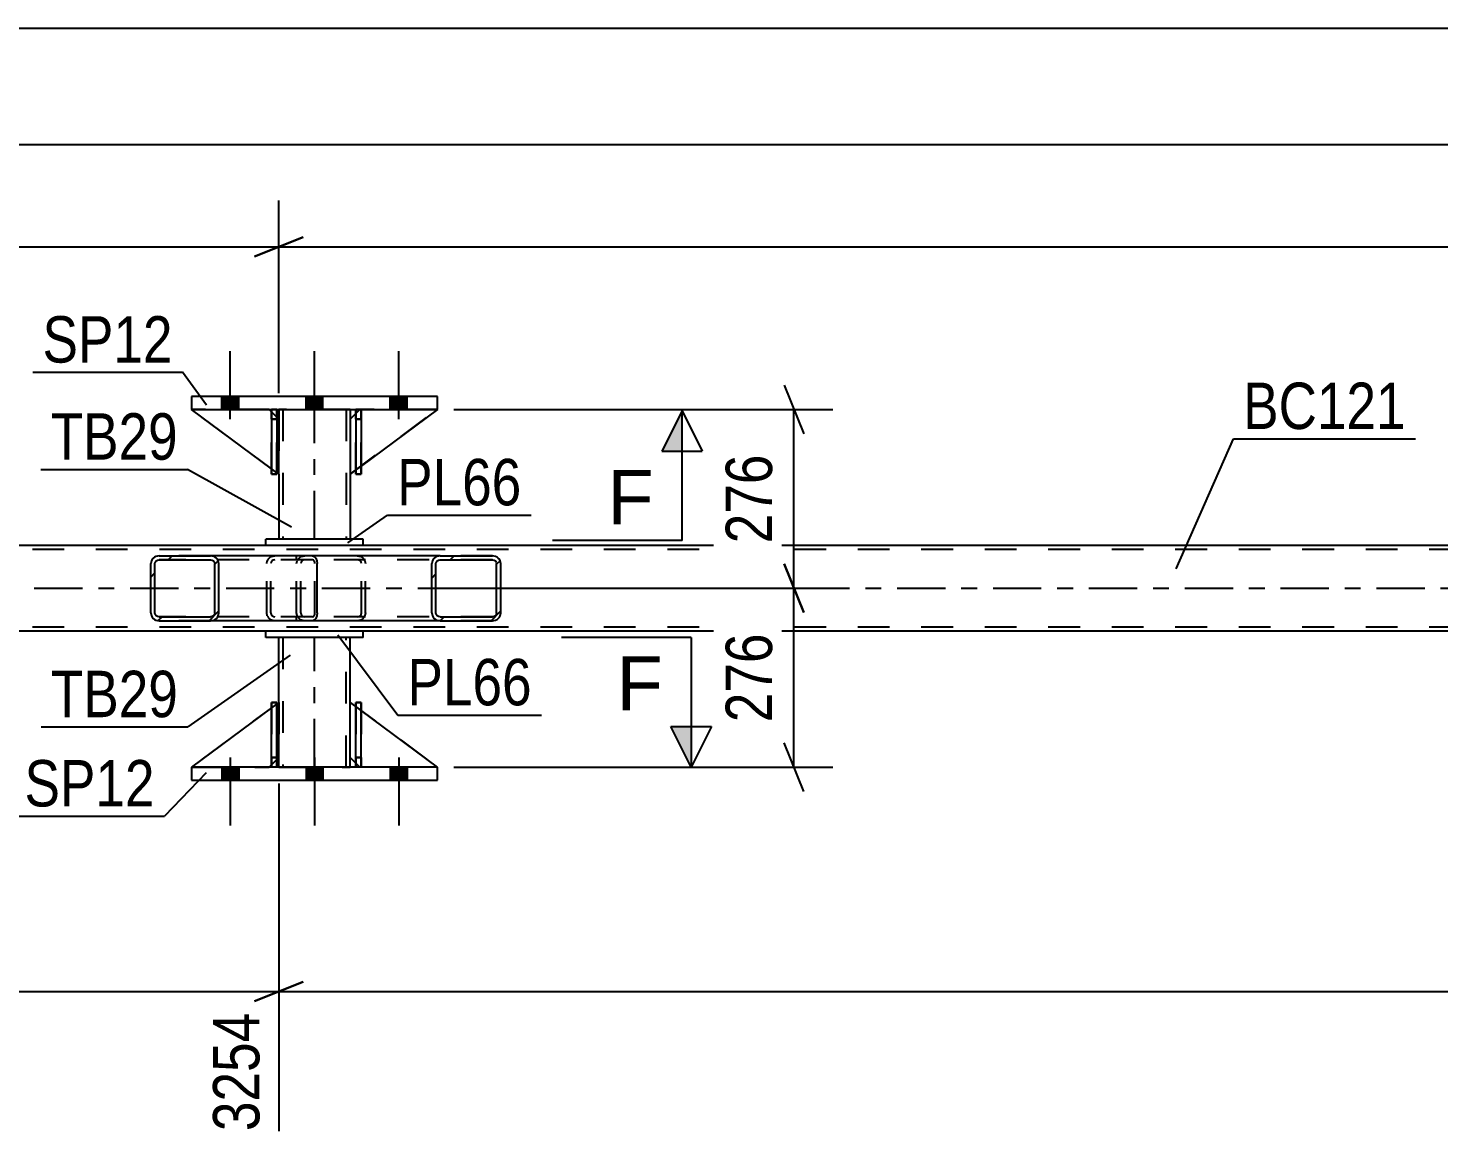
# Model space of a CAD drawing. Header units: millimetres. Extents: x 0 to 841, y 0 to 594.
# Drawn here: x 147.7 to 234.8, y 175.6 to 244.3 of the extents above; entities that cross this region are included whole.
import ezdxf

# ---------------------------------------------------------------- set-up
doc = ezdxf.new("R2010")
doc.units = ezdxf.units.MM
doc.linetypes.add('DXK_LINE_DOT2', pattern=[3.9198, 1.9599, -1.9599])
doc.linetypes.add('DXK_LINE_DOT3', pattern=[5.9187, 2.979, -0.9799, 0.9799, -0.9799])
doc.styles.add('Arial', font='arial.ttf', dxfattribs={"height": 0.2})
doc.styles.add('Arial Narrow', font='ARIALN.TTF', dxfattribs={"height": 0.2})

# ---------------------------------------------------------------- blocks, each defined once
blk = doc.blocks.new('Part-404166541-4357 - 4340')
at = {"color": 2, "linetype": 'Continuous'}
for p, q in [((168.387, 212.756), (162.387, 212.756)), ((162.387, 212.356), (162.387, 212.756)), ((168.387, 212.356), (168.387, 212.756)), ((168.387, 212.356), (162.387, 212.356))]:
    blk.add_line(p, q, dxfattribs=at)
blk = doc.blocks.new('Part-404166541-4342 - 4340')
at = {"color": 7, "linetype": 'DXK_LINE_DOT2'}
for p, q in [((162.74, 220.156), (162.74, 220.756)), ((162.74, 220.756), (162.74, 220.756)), ((162.74, 220.756), (162.74, 216.756)), ((163.06, 220.756), (162.74, 220.756)), ((163.06, 220.156), (163.06, 220.756)), ((163.06, 216.756), (163.06, 220.756)), ((162.74, 216.756), (162.74, 220.156)), ((162.74, 220.156), (163.06, 220.156)), ((163.06, 220.156), (163.06, 216.756)), ((162.74, 216.756), (163.06, 216.756))]:
    blk.add_line(p, q, dxfattribs=at)
blk = doc.blocks.new('Part-404166541-4352 - 4340')
at = {"color": 2, "linetype": 'Continuous'}
for p, q in [((168.387, 207.076), (162.387, 207.076)), ((162.387, 206.676), (162.387, 207.076)), ((168.387, 206.676), (162.387, 206.676)), ((168.387, 206.676), (168.387, 207.076))]:
    blk.add_line(p, q, dxfattribs=at)
blk = doc.blocks.new('Part-404166541-4347 - 4340')
at = {"color": 2, "linetype": 'Continuous'}
for p, q in [((163.186, 202.676), (163.186, 206.676)), ((167.586, 202.676), (167.586, 206.676)), ((163.186, 198.676), (163.186, 199.276)), ((167.586, 198.676), (167.586, 199.276))]:
    blk.add_line(p, q, dxfattribs=at)
at = {"color": 7, "linetype": 'DXK_LINE_DOT2'}
for p, q in [((167.586, 206.676), (163.186, 206.676)), ((163.426, 206.676), (163.426, 198.676)), ((167.346, 198.676), (167.346, 206.676)), ((163.186, 199.276), (163.186, 202.676)), ((167.586, 199.276), (167.586, 202.676)), ((163.186, 198.676), (167.586, 198.676))]:
    blk.add_line(p, q, dxfattribs=at)
at = {"color": 7, "linetype": 'DXK_LINE_DOT3'}
blk.add_line((165.386, 198.676), (165.386, 206.676), dxfattribs=at)
blk = doc.blocks.new('Part-404166541-4362 - 4340')
at = {"color": 2, "linetype": 'Continuous'}
for p, q in [((163.187, 220.756), (163.187, 220.156)), ((167.587, 220.756), (167.587, 220.156)), ((163.187, 216.756), (163.187, 212.756)), ((167.587, 216.756), (167.587, 212.756))]:
    blk.add_line(p, q, dxfattribs=at)
at = {"color": 7, "linetype": 'DXK_LINE_DOT2'}
for p, q in [((167.587, 220.756), (163.187, 220.756)), ((163.427, 220.756), (163.427, 212.756)), ((167.347, 220.756), (167.347, 212.756)), ((163.187, 220.156), (163.187, 216.756)), ((167.587, 220.156), (167.587, 216.756)), ((167.587, 212.756), (163.187, 212.756))]:
    blk.add_line(p, q, dxfattribs=at)
at = {"color": 7, "linetype": 'DXK_LINE_DOT3'}
blk.add_line((165.387, 212.756), (165.387, 220.756), dxfattribs=at)
blk = doc.blocks.new('Part-404166541-4435 - 4340')
at = {"linetype": 'Continuous'}
h = blk.add_hatch(dxfattribs=at)
h.set_pattern_fill('', scale=0.7, style=0, pattern_type=0)
h.set_pattern_definition([(45, (176.8485, 211.4199), (-1.57154, 1.57154), [])])
h.paths.add_polyline_path([(176.887, 211.236), (176.849, 211.42), (176.738, 211.576), (176.572, 211.68), (176.377, 211.716), (173.142, 211.716), (172.946, 211.68), (172.78, 211.576), (172.67, 211.42), (172.631, 211.236), (172.631, 208.196), (172.67, 208.012), (172.78, 207.857), (172.946, 207.753), (173.142, 207.716), (176.377, 207.716), (176.572, 207.753), (176.738, 207.857), (176.849, 208.012), (176.887, 208.196)])
h.paths.add_polyline_path([(176.613, 208.104), (176.557, 208.026), (176.474, 207.974), (176.377, 207.956), (173.142, 207.956), (173.044, 207.974), (172.961, 208.026), (172.906, 208.104), (172.886, 208.196), (172.886, 211.236), (172.906, 211.328), (172.961, 211.406), (173.044, 211.458), (173.142, 211.476), (176.377, 211.476), (176.474, 211.458), (176.557, 211.406), (176.613, 211.328), (176.632, 211.236), (176.632, 208.196)])
at = {"color": 7, "linetype": 'DXK_LINE_DOT2'}
for p, q in [((164.597, 211.68), (164.792, 211.716)), ((165.274, 211.716), (164.792, 211.716)), ((168.027, 211.716), (168.223, 211.68)), ((176.377, 211.716), (173.142, 211.716)), ((164.281, 211.236), (164.32, 211.42)), ((164.281, 208.196), (164.281, 211.236)), ((164.556, 211.328), (164.537, 211.236)), ((164.537, 208.196), (164.537, 211.236)), ((164.612, 211.406), (164.556, 211.328)), ((164.694, 211.458), (164.612, 211.406)), ((164.792, 211.476), (164.694, 211.458)), ((176.377, 211.476), (164.792, 211.476)), ((168.125, 211.458), (168.027, 211.476)), ((168.208, 211.406), (168.125, 211.458)), ((168.263, 211.328), (168.208, 211.406)), ((168.283, 211.236), (168.263, 211.328)), ((168.283, 208.196), (168.283, 211.236)), ((168.499, 211.42), (168.538, 211.236)), ((168.538, 208.196), (168.538, 211.236)), ((164.32, 208.012), (164.281, 208.196)), ((164.537, 208.196), (164.556, 208.104)), ((168.263, 208.104), (168.283, 208.196)), ((168.538, 208.196), (168.499, 208.012)), ((164.556, 208.104), (164.612, 208.026)), ((164.792, 207.716), (164.597, 207.753)), ((164.612, 208.026), (164.694, 207.974)), ((164.694, 207.974), (164.792, 207.956)), ((176.377, 207.956), (164.792, 207.956)), ((165.274, 207.716), (164.792, 207.716)), ((168.027, 207.956), (168.125, 207.974)), ((168.223, 207.753), (168.027, 207.716)), ((168.125, 207.974), (168.208, 208.026)), ((168.208, 208.026), (168.263, 208.104)), ((176.377, 207.716), (173.142, 207.716))]:
    blk.add_line(p, q, dxfattribs=at)
at = {"color": 2, "linetype": 'Continuous'}
for p, q in [((173.142, 211.716), (165.274, 211.716)), ((173.142, 211.716), (172.946, 211.68)), ((173.142, 211.716), (176.377, 211.716)), ((176.572, 211.68), (176.377, 211.716)), ((172.67, 211.42), (172.631, 211.236)), ((172.631, 208.196), (172.631, 211.236)), ((172.886, 211.236), (172.906, 211.328)), ((172.886, 208.196), (172.886, 211.236)), ((172.906, 211.328), (172.961, 211.406)), ((172.961, 211.406), (173.044, 211.458)), ((173.044, 211.458), (173.142, 211.476)), ((173.142, 211.476), (176.377, 211.476)), ((176.377, 211.476), (176.474, 211.458)), ((176.474, 211.458), (176.557, 211.406)), ((176.557, 211.406), (176.613, 211.328)), ((176.613, 211.328), (176.632, 211.236)), ((176.632, 208.196), (176.632, 211.236)), ((176.887, 211.236), (176.849, 211.42)), ((176.887, 208.196), (176.887, 211.236)), ((172.631, 208.196), (172.67, 208.012)), ((172.906, 208.104), (172.886, 208.196)), ((176.632, 208.196), (176.613, 208.104)), ((176.849, 208.012), (176.887, 208.196)), ((173.142, 207.716), (165.274, 207.716)), ((172.961, 208.026), (172.906, 208.104)), ((172.946, 207.753), (173.142, 207.716)), ((173.044, 207.974), (172.961, 208.026)), ((173.142, 207.956), (173.044, 207.974)), ((173.142, 207.956), (176.377, 207.956)), ((173.142, 207.716), (176.377, 207.716)), ((176.474, 207.974), (176.377, 207.956)), ((176.377, 207.716), (176.572, 207.753)), ((176.557, 208.026), (176.474, 207.974)), ((176.613, 208.104), (176.557, 208.026))]:
    blk.add_line(p, q, dxfattribs=at)
at = {"color": 7, "linetype": 'DXK_LINE_DOT2'}
for centre, start, end in [((164.773, 211.215), 110.75831, 155.68004), ((168.047, 211.215), 24.31996, 69.24169), ((164.773, 208.217), 204.31996, 249.24169), ((168.047, 208.217), 290.75831, 335.68004)]:
    blk.add_arc(centre, 0.496, start, end, dxfattribs=at)
at = {"color": 2, "linetype": 'Continuous'}
for centre, start, end in [((173.122, 211.215), 110.75832, 155.68004), ((176.396, 211.215), 24.31996, 69.24168), ((173.122, 208.217), 204.31996, 249.24168), ((176.396, 208.217), 290.75832, 335.68004)]:
    blk.add_arc(centre, 0.496, start, end, dxfattribs=at)
blk = doc.blocks.new('Part-404166541-4437 - 4340')
at = {"linetype": 'Continuous'}
h = blk.add_hatch(dxfattribs=at)
h.set_pattern_fill('', scale=0.7, style=0, pattern_type=0)
h.set_pattern_definition([(45, (159.4378, 211.4199), (-1.57154, 1.57154), [])])
h.paths.add_polyline_path([(159.476, 211.236), (159.438, 211.42), (159.329, 211.576), (159.166, 211.68), (158.973, 211.716), (155.789, 211.716), (155.597, 211.68), (155.434, 211.576), (155.325, 211.42), (155.286, 211.236), (155.286, 208.196), (155.325, 208.012), (155.434, 207.857), (155.597, 207.753), (155.789, 207.716), (158.973, 207.716), (159.166, 207.753), (159.329, 207.857), (159.438, 208.012), (159.476, 208.196)])
h.paths.add_polyline_path([(159.206, 208.104), (159.151, 208.026), (159.069, 207.974), (158.973, 207.956), (155.789, 207.956), (155.693, 207.974), (155.611, 208.026), (155.557, 208.104), (155.538, 208.196), (155.538, 211.236), (155.557, 211.328), (155.611, 211.406), (155.693, 211.458), (155.789, 211.476), (158.973, 211.476), (159.069, 211.458), (159.151, 211.406), (159.206, 211.328), (159.225, 211.236), (159.225, 208.196)])
at = {"color": 2, "linetype": 'Continuous'}
for p, q in [((155.789, 211.716), (155.597, 211.68)), ((155.789, 211.716), (158.973, 211.716)), ((165.274, 211.716), (158.973, 211.716)), ((159.166, 211.68), (158.973, 211.716)), ((165.274, 211.716), (165.377, 211.68)), ((165.377, 211.68), (165.465, 211.576)), ((155.325, 211.42), (155.286, 211.236)), ((155.286, 208.196), (155.286, 211.236)), ((155.538, 211.236), (155.557, 211.328)), ((155.538, 208.196), (155.538, 211.236)), ((155.557, 211.328), (155.611, 211.406)), ((155.611, 211.406), (155.693, 211.458)), ((155.693, 211.458), (155.789, 211.476)), ((155.789, 211.476), (158.973, 211.476)), ((158.973, 211.476), (159.069, 211.458)), ((159.069, 211.458), (159.151, 211.406)), ((159.151, 211.406), (159.206, 211.328)), ((159.206, 211.328), (159.225, 211.236)), ((159.225, 208.196), (159.225, 211.236)), ((159.476, 211.236), (159.438, 211.42)), ((159.476, 208.196), (159.476, 211.236)), ((165.465, 211.576), (165.524, 211.42)), ((165.524, 211.42), (165.545, 211.236)), ((165.545, 208.196), (165.545, 211.236)), ((155.286, 208.196), (155.325, 208.012)), ((155.557, 208.104), (155.538, 208.196)), ((159.225, 208.196), (159.206, 208.104)), ((159.438, 208.012), (159.476, 208.196)), ((165.545, 208.196), (165.524, 208.012)), ((155.611, 208.026), (155.557, 208.104)), ((155.597, 207.753), (155.789, 207.716)), ((155.693, 207.974), (155.611, 208.026)), ((155.789, 207.956), (155.693, 207.974)), ((155.789, 207.956), (158.973, 207.956)), ((155.789, 207.716), (158.973, 207.716)), ((159.069, 207.974), (158.973, 207.956)), ((158.973, 207.716), (159.166, 207.753)), ((165.274, 207.716), (158.973, 207.716)), ((159.151, 208.026), (159.069, 207.974)), ((159.206, 208.104), (159.151, 208.026)), ((165.377, 207.753), (165.274, 207.716)), ((165.465, 207.857), (165.377, 207.753)), ((165.524, 208.012), (165.465, 207.857))]:
    blk.add_line(p, q, dxfattribs=at)
at = {"color": 7, "linetype": 'DXK_LINE_DOT2'}
for p, q in [((158.973, 211.716), (155.789, 211.716)), ((162.747, 211.68), (162.939, 211.716)), ((164.281, 211.476), (164.281, 211.716)), ((165.274, 211.476), (155.789, 211.476)), ((162.437, 211.236), (162.475, 211.42)), ((162.437, 208.196), (162.437, 211.236)), ((162.707, 211.328), (162.688, 211.236)), ((162.688, 208.196), (162.688, 211.236)), ((162.762, 211.406), (162.707, 211.328)), ((162.843, 211.458), (162.762, 211.406)), ((162.939, 211.476), (162.843, 211.458)), ((165.326, 211.458), (165.274, 211.476)), ((165.369, 211.406), (165.326, 211.458)), ((165.399, 211.328), (165.369, 211.406)), ((165.409, 211.236), (165.399, 211.328)), ((165.409, 208.196), (165.409, 211.236)), ((162.475, 208.012), (162.437, 208.196)), ((162.688, 208.196), (162.707, 208.104)), ((165.399, 208.104), (165.409, 208.196)), ((165.274, 207.956), (155.789, 207.956)), ((158.973, 207.716), (155.789, 207.716)), ((162.707, 208.104), (162.762, 208.026)), ((162.939, 207.716), (162.747, 207.753)), ((162.762, 208.026), (162.783, 208.012)), ((162.783, 208.012), (162.843, 207.974)), ((162.843, 207.974), (162.939, 207.956)), ((164.281, 207.716), (164.281, 207.956)), ((165.274, 207.956), (165.326, 207.974)), ((165.326, 207.974), (165.369, 208.026)), ((165.369, 208.026), (165.399, 208.104))]:
    blk.add_line(p, q, dxfattribs=at)
at = {"color": 2, "linetype": 'Continuous'}
for centre, start, end in [((155.774, 211.221), 111.1941, 156.15059), ((158.988, 211.221), 23.84941, 68.8059), ((155.774, 208.211), 203.84941, 248.8059), ((158.988, 208.211), 291.1941, 336.15059)]:
    blk.add_arc(centre, 0.492, start, end, dxfattribs=at)
at = {"color": 7, "linetype": 'DXK_LINE_DOT2'}
for centre, start, end in [((162.925, 211.221), 111.1941, 156.1506), ((162.925, 208.211), 203.8494, 248.8059)]:
    blk.add_arc(centre, 0.492, start, end, dxfattribs=at)
blk = doc.blocks.new('Part-404166541-4438 - 4340')
at = {"color": 7, "linetype": 'DXK_LINE_DOT2'}
for p, q in [((167.94, 220.156), (167.94, 220.756)), ((167.94, 220.756), (167.94, 220.756)), ((167.94, 220.756), (167.94, 216.756)), ((168.26, 220.756), (167.94, 220.756)), ((168.26, 220.156), (168.26, 220.756)), ((168.26, 216.756), (168.26, 220.756)), ((167.94, 216.756), (167.94, 220.156)), ((167.94, 220.156), (168.26, 220.156)), ((168.26, 220.156), (168.26, 216.756)), ((167.94, 216.756), (168.26, 216.756))]:
    blk.add_line(p, q, dxfattribs=at)
blk = doc.blocks.new('Part-404166541-4439 - 4340')
at = {"color": 2, "linetype": 'Continuous'}
for p, q in [((163.06, 220.756), (162.74, 220.756)), ((162.74, 220.756), (162.741, 216.756)), ((163.06, 220.756), (163.06, 220.756)), ((163.06, 220.756), (163.061, 216.756)), ((163.061, 216.756), (162.741, 216.756))]:
    blk.add_line(p, q, dxfattribs=at)
at = {"color": 7, "linetype": 'DXK_LINE_DOT2'}
for p, q in [((162.741, 220.156), (162.74, 220.756)), ((163.061, 220.156), (163.06, 220.756)), ((163.06, 220.756), (163.06, 220.756)), ((163.061, 220.156), (162.741, 220.156)), ((162.741, 220.156), (162.741, 216.756)), ((163.061, 216.756), (163.061, 220.156))]:
    blk.add_line(p, q, dxfattribs=at)
blk = doc.blocks.new('Part-404166541-4440 - 4340')
at = {"color": 2, "linetype": 'Continuous'}
for p, q in [((168.26, 220.756), (167.94, 220.756)), ((167.94, 220.756), (167.94, 216.756)), ((168.26, 220.756), (168.26, 220.756)), ((168.26, 220.756), (168.26, 216.756)), ((168.26, 216.756), (167.94, 216.756))]:
    blk.add_line(p, q, dxfattribs=at)
at = {"color": 7, "linetype": 'DXK_LINE_DOT2'}
for p, q in [((167.94, 220.156), (167.94, 220.756)), ((168.26, 220.156), (168.26, 220.756)), ((168.26, 220.756), (168.26, 220.756)), ((168.26, 220.156), (167.94, 220.156)), ((167.94, 220.156), (167.94, 216.756)), ((168.26, 216.756), (168.26, 220.156))]:
    blk.add_line(p, q, dxfattribs=at)
blk = doc.blocks.new('Part-404166541-4441 - 4340')
at = {"color": 7, "linetype": 'DXK_LINE_DOT2'}
for p, q in [((157.787, 220.756), (162.586, 220.757)), ((163.186, 216.757), (157.787, 220.756)), ((162.586, 220.757), (163.186, 220.157)), ((163.186, 220.157), (162.586, 220.757)), ((163.186, 220.157), (163.186, 216.757)), ((163.186, 220.157), (163.186, 220.157)), ((163.186, 220.157), (163.186, 216.757))]:
    blk.add_line(p, q, dxfattribs=at)
blk = doc.blocks.new('Part-404166541-4442 - 4340')
at = {"color": 7, "linetype": 'DXK_LINE_DOT2'}
for p, q in [((162.586, 220.757), (157.787, 220.756)), ((162.586, 220.757), (163.186, 220.157)), ((163.06, 220.283), (162.74, 220.603)), ((163.186, 220.157), (163.186, 216.757)), ((163.061, 216.85), (162.741, 217.087))]:
    blk.add_line(p, q, dxfattribs=at)
at = {"color": 2, "linetype": 'Continuous'}
for p, q in [((162.741, 217.087), (157.787, 220.756)), ((162.74, 220.603), (162.586, 220.757)), ((163.186, 220.157), (163.06, 220.283)), ((163.186, 220.157), (163.186, 220.157)), ((163.186, 216.757), (163.186, 220.157)), ((163.061, 216.85), (163.186, 216.757)), ((163.186, 216.757), (163.186, 216.757))]:
    blk.add_line(p, q, dxfattribs=at)
blk = doc.blocks.new('Part-404166541-4443 - 4340')
at = {"color": 7, "linetype": 'DXK_LINE_DOT2'}
for p, q in [((168.187, 220.757), (167.587, 220.157)), ((167.587, 216.757), (172.987, 220.757)), ((172.987, 220.757), (168.187, 220.757)), ((167.587, 220.157), (167.587, 216.757))]:
    blk.add_line(p, q, dxfattribs=at)
blk = doc.blocks.new('Part-404166541-4447 - 4340')
at = {"color": 2, "linetype": 'Continuous'}
for p, q in [((162.74, 198.676), (162.741, 202.676)), ((162.741, 202.676), (163.061, 202.676)), ((163.06, 198.676), (163.061, 202.676)), ((162.74, 198.676), (162.74, 198.676)), ((163.06, 198.676), (162.74, 198.676))]:
    blk.add_line(p, q, dxfattribs=at)
at = {"color": 7, "linetype": 'DXK_LINE_DOT2'}
for p, q in [((162.741, 202.676), (162.741, 199.276)), ((163.061, 199.276), (163.061, 202.676)), ((162.741, 199.276), (162.74, 198.676)), ((162.741, 199.276), (163.061, 199.276)), ((163.06, 198.676), (163.061, 199.276)), ((163.06, 198.676), (163.06, 198.676))]:
    blk.add_line(p, q, dxfattribs=at)
blk = doc.blocks.new('Part-404166541-4444 - 4340')
at = {"color": 2, "linetype": 'Continuous'}
for p, q in [((167.94, 220.51), (167.587, 220.157)), ((172.987, 220.757), (168.26, 217.255)), ((167.587, 220.157), (167.587, 216.757)), ((167.94, 217.018), (167.587, 216.757))]:
    blk.add_line(p, q, dxfattribs=at)
at = {"color": 7, "linetype": 'DXK_LINE_DOT2'}
for p, q in [((168.187, 220.757), (167.94, 220.51)), ((172.987, 220.757), (168.187, 220.757)), ((168.26, 217.255), (167.94, 217.018))]:
    blk.add_line(p, q, dxfattribs=at)
blk = doc.blocks.new('Part-404166541-4445 - 4340')
at = {"color": 7, "linetype": 'DXK_LINE_DOT2'}
for p, q in [((163.06, 202.676), (162.74, 202.676)), ((162.74, 199.276), (162.74, 202.676)), ((162.74, 198.676), (162.74, 202.676)), ((163.06, 202.676), (163.06, 199.276)), ((163.06, 198.676), (163.06, 202.676)), ((163.06, 199.276), (162.74, 199.276)), ((162.74, 198.676), (162.74, 199.276)), ((163.06, 198.676), (162.74, 198.676)), ((163.06, 199.276), (163.06, 198.676)), ((163.06, 198.676), (163.06, 198.676))]:
    blk.add_line(p, q, dxfattribs=at)
blk = doc.blocks.new('Part-404166541-4446 - 4340')
at = {"color": 7, "linetype": 'DXK_LINE_DOT2'}
for p, q in [((168.26, 202.676), (167.94, 202.676)), ((167.94, 199.276), (167.94, 202.676)), ((167.94, 198.676), (167.94, 202.676)), ((168.26, 202.676), (168.26, 199.276)), ((168.26, 198.676), (168.26, 202.676)), ((168.26, 199.276), (167.94, 199.276)), ((167.94, 198.676), (167.94, 199.276)), ((168.26, 198.676), (167.94, 198.676)), ((168.26, 199.276), (168.26, 198.676)), ((168.26, 198.676), (168.26, 198.676))]:
    blk.add_line(p, q, dxfattribs=at)
blk = doc.blocks.new('Part-404166541-4448 - 4340')
at = {"color": 2, "linetype": 'Continuous'}
for p, q in [((167.94, 198.676), (167.94, 202.676)), ((167.94, 202.676), (168.26, 202.676)), ((168.26, 198.676), (168.26, 202.676)), ((167.94, 198.676), (167.94, 198.676)), ((168.26, 198.676), (167.94, 198.676))]:
    blk.add_line(p, q, dxfattribs=at)
at = {"color": 7, "linetype": 'DXK_LINE_DOT2'}
for p, q in [((167.94, 202.676), (167.94, 199.276)), ((168.26, 199.276), (168.26, 202.676)), ((167.94, 199.276), (167.94, 198.676)), ((167.94, 199.276), (168.26, 199.276)), ((168.26, 198.676), (168.26, 199.276)), ((168.26, 198.676), (168.26, 198.676))]:
    blk.add_line(p, q, dxfattribs=at)
blk = doc.blocks.new('Part-404166541-4449 - 4340')
at = {"color": 7, "linetype": 'DXK_LINE_DOT2'}
for p, q in [((163.186, 202.676), (157.787, 198.676)), ((163.186, 199.276), (163.186, 202.676)), ((163.186, 202.676), (163.186, 199.276)), ((157.787, 198.676), (162.586, 198.676)), ((162.586, 198.676), (163.186, 199.276)), ((163.186, 199.276), (162.586, 198.676)), ((163.186, 199.276), (163.186, 199.276))]:
    blk.add_line(p, q, dxfattribs=at)
blk = doc.blocks.new('Part-404166541-4450 - 4340')
at = {"color": 2, "linetype": 'Continuous'}
for p, q in [((162.741, 202.346), (157.787, 198.676)), ((163.186, 202.676), (163.061, 202.583)), ((163.186, 199.276), (163.186, 202.676)), ((162.74, 198.83), (162.586, 198.676)), ((163.186, 199.276), (163.06, 199.15)), ((163.186, 199.276), (163.186, 199.276))]:
    blk.add_line(p, q, dxfattribs=at)
at = {"color": 7, "linetype": 'DXK_LINE_DOT2'}
for p, q in [((163.061, 202.583), (162.741, 202.346)), ((163.186, 199.276), (163.186, 202.676)), ((157.787, 198.676), (162.586, 198.676)), ((163.186, 199.276), (162.586, 198.676)), ((163.06, 199.15), (162.74, 198.83))]:
    blk.add_line(p, q, dxfattribs=at)
blk = doc.blocks.new('Part-404166541-4451 - 4340')
at = {"color": 7, "linetype": 'DXK_LINE_DOT2'}
for p, q in [((167.587, 199.276), (167.587, 202.676)), ((167.587, 202.676), (172.987, 198.676)), ((168.187, 198.676), (167.587, 199.276)), ((172.987, 198.676), (168.187, 198.676))]:
    blk.add_line(p, q, dxfattribs=at)
blk = doc.blocks.new('Part-404166541-4452 - 4340')
at = {"color": 2, "linetype": 'Continuous'}
for p, q in [((167.587, 199.276), (167.587, 202.676)), ((167.94, 202.414), (167.587, 202.676)), ((172.986, 198.676), (168.26, 202.177)), ((167.94, 198.923), (167.587, 199.276))]:
    blk.add_line(p, q, dxfattribs=at)
at = {"color": 7, "linetype": 'DXK_LINE_DOT2'}
for p, q in [((168.26, 202.177), (167.94, 202.414)), ((168.187, 198.676), (167.94, 198.923)), ((172.987, 198.676), (168.187, 198.676)), ((172.986, 198.676), (172.987, 198.676)), ((172.987, 198.676), (172.986, 198.676))]:
    blk.add_line(p, q, dxfattribs=at)
blk = doc.blocks.new('Part-404166541-4457 - 4340')
at = {"color": 2, "linetype": 'Continuous'}
for p, q in [((157.786, 198.676), (157.786, 197.876)), ((172.986, 198.676), (157.786, 198.676)), ((172.986, 197.876), (172.986, 198.676)), ((157.786, 197.876), (172.986, 197.876))]:
    blk.add_line(p, q, dxfattribs=at)
blk = doc.blocks.new('Part-404166541-4462 - 4340')
at = {"color": 2, "linetype": 'Continuous'}
for p, q in [((172.987, 221.556), (157.787, 221.556)), ((157.787, 221.556), (157.787, 220.756)), ((172.987, 220.756), (172.987, 221.556)), ((157.787, 220.756), (172.987, 220.756))]:
    blk.add_line(p, q, dxfattribs=at)
blk = doc.blocks.new('Part-404166541-4527 - 4340')
at = {"color": 2, "linetype": 'Continuous'}
for p, q in [((162.387, 212.356), (71.147, 212.356)), ((332.655, 212.356), (168.387, 212.356)), ((162.387, 207.076), (71.147, 207.076)), ((332.655, 207.076), (168.387, 207.076))]:
    blk.add_line(p, q, dxfattribs=at)
at = {"color": 7, "linetype": 'DXK_LINE_DOT2'}
for p, q in [((730.063, 212.116), (71.147, 212.116)), ((168.387, 212.356), (162.387, 212.356)), ((730.063, 207.316), (71.147, 207.316)), ((168.387, 207.076), (162.387, 207.076))]:
    blk.add_line(p, q, dxfattribs=at)
at = {"color": 7, "linetype": 'DXK_LINE_DOT3'}
blk.add_line((71.147, 209.716), (730.063, 209.716), dxfattribs=at)
blk = doc.blocks.new('Bolt-404166541-4538 - 4340')
at = {"linetype": 'Continuous'}
for points in [[(160.706, 198.676), (159.666, 198.676), (159.666, 197.876), (160.706, 197.876)], [(160.706, 198.676), (159.666, 198.676), (159.666, 197.876), (160.706, 197.876)], [(160.706, 198.676), (159.666, 198.676), (159.666, 197.876), (160.706, 197.876)], [(165.906, 198.676), (164.866, 198.676), (164.866, 197.876), (165.906, 197.876)], [(165.906, 198.676), (164.866, 198.676), (164.866, 197.876), (165.906, 197.876)], [(171.106, 198.676), (170.066, 198.676), (170.066, 197.876), (171.106, 197.876)], [(171.106, 198.676), (170.066, 198.676), (170.066, 197.876), (171.106, 197.876)], [(171.106, 198.676), (170.066, 198.676), (170.066, 197.876), (171.106, 197.876)]]:
    blk.add_hatch(color=1, dxfattribs=at).paths.add_polyline_path(points)
at = {"color": 1, "linetype": 'Continuous'}
for p, q in [((159.666, 198.676), (159.666, 197.876)), ((159.666, 198.676), (159.666, 197.876)), ((159.666, 198.676), (159.666, 197.876)), ((160.186, 199.276), (160.186, 195.076)), ((160.186, 199.276), (160.186, 195.076)), ((160.186, 199.276), (160.186, 195.076)), ((160.706, 198.676), (160.706, 197.876)), ((160.706, 198.676), (160.706, 197.876)), ((160.706, 198.676), (160.706, 197.876)), ((164.866, 198.676), (164.866, 197.876)), ((164.866, 198.676), (164.866, 197.876)), ((165.386, 199.276), (165.386, 195.076)), ((165.386, 199.276), (165.386, 195.076)), ((165.906, 198.676), (165.906, 197.876)), ((165.906, 198.676), (165.906, 197.876)), ((170.066, 198.676), (170.066, 197.876)), ((170.066, 198.676), (170.066, 197.876)), ((170.066, 198.676), (170.066, 197.876)), ((170.586, 199.276), (170.586, 195.076)), ((170.586, 199.276), (170.586, 195.076)), ((170.586, 199.276), (170.586, 195.076)), ((171.106, 198.676), (171.106, 197.876)), ((171.106, 198.676), (171.106, 197.876)), ((171.106, 198.676), (171.106, 197.876))]:
    blk.add_line(p, q, dxfattribs=at)
blk = doc.blocks.new('Bolt-404166541-4539 - 4340')
at = {"linetype": 'Continuous'}
for points in [[(159.667, 220.756), (160.707, 220.756), (160.707, 221.556), (159.667, 221.556)], [(159.667, 220.756), (160.707, 220.756), (160.707, 221.556), (159.667, 221.556)], [(159.667, 220.756), (160.707, 220.756), (160.707, 221.556), (159.667, 221.556)], [(164.867, 220.756), (165.907, 220.756), (165.907, 221.556), (164.867, 221.556)], [(164.867, 220.756), (165.907, 220.756), (165.907, 221.556), (164.867, 221.556)], [(170.067, 220.756), (171.107, 220.756), (171.107, 221.556), (170.067, 221.556)], [(170.067, 220.756), (171.107, 220.756), (171.107, 221.556), (170.067, 221.556)], [(170.067, 220.756), (171.107, 220.756), (171.107, 221.556), (170.067, 221.556)]]:
    blk.add_hatch(color=1, dxfattribs=at).paths.add_polyline_path(points)
at = {"color": 1, "linetype": 'Continuous'}
for p, q in [((160.187, 220.156), (160.187, 224.356)), ((160.187, 220.156), (160.187, 224.356)), ((160.187, 220.156), (160.187, 224.356)), ((165.387, 220.156), (165.387, 224.356)), ((165.387, 220.156), (165.387, 224.356)), ((170.587, 220.156), (170.587, 224.356)), ((170.587, 220.156), (170.587, 224.356)), ((170.587, 220.156), (170.587, 224.356)), ((159.667, 220.756), (159.667, 221.556)), ((159.667, 220.756), (159.667, 221.556)), ((159.667, 220.756), (159.667, 221.556)), ((160.707, 220.756), (160.707, 221.556)), ((160.707, 220.756), (160.707, 221.556)), ((160.707, 220.756), (160.707, 221.556)), ((164.867, 220.756), (164.867, 221.556)), ((164.867, 220.756), (164.867, 221.556)), ((165.907, 220.756), (165.907, 221.556)), ((165.907, 220.756), (165.907, 221.556)), ((170.067, 220.756), (170.067, 221.556)), ((170.067, 220.756), (170.067, 221.556)), ((170.067, 220.756), (170.067, 221.556)), ((171.107, 220.756), (171.107, 221.556)), ((171.107, 220.756), (171.107, 221.556)), ((171.107, 220.756), (171.107, 221.556))]:
    blk.add_line(p, q, dxfattribs=at)
blk = doc.blocks.new('StraightDimension-404166541-29789 - 4340')
at = {"color": 7, "linetype": 'Continuous'}
blk.add_line((61.887, 244.282), (739.323, 244.282), dxfattribs=at)
blk = doc.blocks.new('StraightDimension-404166541-37746 - 4340')
at = {"color": 7, "linetype": 'Continuous'}
blk.add_line((62.527, 237.095), (738.683, 237.095), dxfattribs=at)
blk = doc.blocks.new('StraightDimension-404166541-51217 - 4340')
at = {"color": 7, "linetype": 'Continuous'}
for p, q in [((163.186, 197.676), (163.186, 176.218)), ((164.686, 185.431), (161.686, 184.231)), ((163.186, 184.831), (333.455, 184.831))]:
    blk.add_line(p, q, dxfattribs=at)
blk = doc.blocks.new('StraightDimension-404166541-51218 - 4340')
at = {"color": 7, "linetype": 'Continuous'}
for p, q in [((163.186, 197.676), (163.186, 176.218)), ((62.527, 184.831), (163.186, 184.831)), ((161.686, 184.231), (164.686, 185.431))]:
    blk.add_line(p, q, dxfattribs=at)
at = {"color": 0, "linetype": 'Continuous'}
blk.add_wipeout([(162.586, 184.131), (158.386, 184.131), (158.386, 175.618), (162.586, 175.618)], dxfattribs=at)
at = {"color": 3, "linetype": 'Continuous', "style": 'Arial Narrow'}
blk.add_text('3254', height=2.8633, rotation=90.00021, dxfattribs=at).set_placement((161.986, 176.218))
blk = doc.blocks.new('StraightDimension-404166541-51402 - 4340')
at = {"color": 7, "linetype": 'Continuous'}
for p, q in [((163.186, 221.757), (163.186, 233.646)), ((164.686, 231.396), (161.686, 230.196)), ((163.186, 230.796), (333.455, 230.796))]:
    blk.add_line(p, q, dxfattribs=at)
blk = doc.blocks.new('StraightDimension-404166541-51403 - 4340')
at = {"color": 7, "linetype": 'Continuous'}
for p, q in [((163.186, 221.757), (163.186, 233.646)), ((62.527, 230.796), (163.186, 230.796)), ((161.686, 230.196), (164.686, 231.396))]:
    blk.add_line(p, q, dxfattribs=at)
blk = doc.blocks.new('StraightDimension-404166541-51537 - 4340')
at = {"color": 7, "linetype": 'Continuous'}
for p, q in [((194.387, 222.257), (195.587, 219.257)), ((173.987, 220.757), (197.387, 220.757)), ((194.987, 209.716), (194.987, 220.757)), ((195.587, 208.216), (194.387, 211.216)), ((173.987, 209.716), (197.387, 209.716))]:
    blk.add_line(p, q, dxfattribs=at)
at = {"color": 0}
blk.add_wipeout([(194.237, 218.579), (190.037, 218.579), (190.037, 211.894), (194.237, 211.894)], dxfattribs=at)
at = {"color": 3, "style": 'Arial Narrow'}
blk.add_text('276', height=2.8633, rotation=90.00021, dxfattribs=at).set_placement((193.637, 212.494))
blk = doc.blocks.new('StraightDimension-404166541-51538 - 4340')
at = {"color": 7, "linetype": 'Continuous'}
for p, q in [((194.387, 211.216), (195.587, 208.216)), ((173.987, 209.716), (197.387, 209.716)), ((194.987, 198.676), (194.987, 209.716)), ((195.587, 197.176), (194.387, 200.176)), ((173.987, 198.676), (197.387, 198.676))]:
    blk.add_line(p, q, dxfattribs=at)
at = {"color": 0}
blk.add_wipeout([(194.237, 207.538), (190.037, 207.538), (190.037, 200.854), (194.237, 200.854)], dxfattribs=at)
at = {"color": 3, "style": 'Arial Narrow'}
blk.add_text('276', height=2.8633, rotation=90.00021, dxfattribs=at).set_placement((193.637, 201.454))
blk = doc.blocks.new('Mark-404166541-4348 - 4340')
at = {"color": 30, "linetype": 'Continuous'}
for p, q in [((166.818, 206.838), (170.53, 201.893)), ((170.53, 201.893), (179.406, 201.893))]:
    blk.add_line(p, q, dxfattribs=at)
at = {"color": 0}
blk.add_wipeout([(178.806, 202.493), (178.806, 205.493), (171.13, 205.493), (171.13, 202.493)], dxfattribs=at)
blk.add_wipeout([(178.806, 202.493), (178.806, 205.493), (171.13, 205.493), (171.13, 202.493)], dxfattribs=at)
at = {"color": 3, "style": 'Arial Narrow'}
blk.add_text('PL66', height=2.8633, dxfattribs=at).set_placement((171.13, 202.493))
blk = doc.blocks.new('Mark-404166541-4343 - 4340')
at = {"color": 30, "linetype": 'Continuous'}
for p in [(163.894, 205.585), (148.512, 201.161)]:
    blk.add_line(p, (157.566, 201.161), dxfattribs=at)
at = {"color": 0}
blk.add_wipeout([(156.966, 201.761), (156.966, 204.761), (149.112, 204.761), (149.112, 201.761)], dxfattribs=at)
blk.add_wipeout([(156.966, 201.761), (156.966, 204.761), (149.112, 204.761), (149.112, 201.761)], dxfattribs=at)
at = {"color": 3, "style": 'Arial Narrow'}
blk.add_text('TB29', height=2.8633, dxfattribs=at).set_placement((149.112, 201.761))
blk = doc.blocks.new('Mark-404166541-4353 - 4340')
at = {"color": 30, "linetype": 'Continuous'}
for p, q in [((167.446, 212.53), (169.892, 214.237)), ((169.892, 214.237), (178.768, 214.237))]:
    blk.add_line(p, q, dxfattribs=at)
at = {"color": 0}
blk.add_wipeout([(178.168, 214.837), (178.168, 217.837), (170.492, 217.837), (170.492, 214.837)], dxfattribs=at)
blk.add_wipeout([(178.168, 214.837), (178.168, 217.837), (170.492, 217.837), (170.492, 214.837)], dxfattribs=at)
at = {"color": 3, "style": 'Arial Narrow'}
blk.add_text('PL66', height=2.8633, dxfattribs=at).set_placement((170.492, 214.837))
blk = doc.blocks.new('Mark-404166541-4358 - 4340')
at = {"color": 30, "linetype": 'Continuous'}
for p in [(148.498, 217.055), (163.968, 213.498)]:
    blk.add_line(p, (157.552, 217.055), dxfattribs=at)
at = {"color": 0}
blk.add_wipeout([(156.952, 217.655), (156.952, 220.655), (149.098, 220.655), (149.098, 217.655)], dxfattribs=at)
blk.add_wipeout([(156.952, 217.655), (156.952, 220.655), (149.098, 220.655), (149.098, 217.655)], dxfattribs=at)
at = {"color": 3, "style": 'Arial Narrow'}
blk.add_text('TB29', height=2.8633, dxfattribs=at).set_placement((149.098, 217.655))
blk = doc.blocks.new('Mark-404166541-4453 - 4340')
at = {"color": 30, "linetype": 'Continuous'}
for p in [(158.694, 198.327), (146.886, 195.65)]:
    blk.add_line(p, (156.125, 195.65), dxfattribs=at)
at = {"color": 0}
blk.add_wipeout([(155.525, 196.25), (155.525, 199.25), (147.486, 199.25), (147.486, 196.25)], dxfattribs=at)
blk.add_wipeout([(155.525, 196.25), (155.525, 199.25), (147.486, 199.25), (147.486, 196.25)], dxfattribs=at)
at = {"color": 3, "style": 'Arial Narrow'}
blk.add_text('SP12', height=2.8633, dxfattribs=at).set_placement((147.486, 196.25))
blk = doc.blocks.new('Mark-404166541-4458 - 4340')
at = {"color": 30, "linetype": 'Continuous'}
for p in [(147.997, 223.046), (158.722, 221.021)]:
    blk.add_line(p, (157.237, 223.046), dxfattribs=at)
at = {"color": 0}
blk.add_wipeout([(156.637, 223.646), (156.637, 226.646), (148.597, 226.646), (148.597, 223.646)], dxfattribs=at)
blk.add_wipeout([(156.637, 223.646), (156.637, 226.646), (148.597, 226.646), (148.597, 223.646)], dxfattribs=at)
at = {"color": 3, "style": 'Arial Narrow'}
blk.add_text('SP12', height=2.8633, dxfattribs=at).set_placement((148.597, 223.646))
blk = doc.blocks.new('SectionMark-404166541-4691 - 4340')
at = {"linetype": 'Continuous'}
for points in [[(138.683, 201.176), (139.933, 201.176), (138.683, 198.676)], [(187.388, 201.176), (188.638, 201.176), (188.638, 198.676)]]:
    blk.add_hatch(color=6, dxfattribs=at).paths.add_polyline_path(points)
at = {"color": 6, "linetype": 'Continuous'}
for p, q in [((138.683, 206.676), (146.683, 206.676)), ((138.683, 206.676), (138.683, 198.676)), ((188.638, 206.676), (180.638, 206.676)), ((188.638, 206.676), (188.638, 198.676)), ((138.683, 198.676), (137.433, 201.176)), ((139.933, 201.176), (137.433, 201.176)), ((138.683, 198.676), (139.933, 201.176)), ((187.388, 201.176), (189.888, 201.176)), ((188.638, 198.676), (187.388, 201.176)), ((189.888, 201.176), (188.638, 198.676))]:
    blk.add_line(p, q, dxfattribs=at)
at = {"color": 0, "linetype": 'Continuous'}
for points in [[(143.284, 202.176), (143.284, 205.676), (140.433, 205.676), (140.433, 202.176)], [(186.888, 202.176), (186.888, 205.676), (184.037, 205.676), (184.037, 202.176)]]:
    blk.add_wipeout(points, dxfattribs=at)
at = {"color": 3, "linetype": 'Continuous', "style": 'Arial'}
for p in [(140.433, 202.176), (184.037, 202.176)]:
    blk.add_text('F', height=3.343, dxfattribs=at).set_placement(p)
blk = doc.blocks.new('SectionMark-404166541-4693 - 4340')
at = {"linetype": 'Continuous'}
for points in [[(138.9, 218.17), (137.65, 218.17), (137.65, 220.67)], [(188.08, 218.17), (186.83, 218.17), (188.08, 220.67)]]:
    blk.add_hatch(color=6, dxfattribs=at).paths.add_polyline_path(points)
at = {"color": 6, "linetype": 'Continuous'}
for p, q in [((136.4, 218.17), (137.65, 220.67)), ((137.65, 212.67), (137.65, 220.67)), ((137.65, 220.67), (138.9, 218.17)), ((188.08, 220.67), (186.83, 218.17)), ((188.08, 212.67), (188.08, 220.67)), ((188.08, 220.67), (189.33, 218.17)), ((138.9, 218.17), (136.4, 218.17)), ((186.83, 218.17), (189.33, 218.17)), ((137.65, 212.67), (145.65, 212.67)), ((188.08, 212.67), (180.08, 212.67))]:
    blk.add_line(p, q, dxfattribs=at)
at = {"color": 0, "linetype": 'Continuous'}
for points in [[(142.25, 213.67), (142.25, 217.17), (139.4, 217.17), (139.4, 213.67)], [(186.33, 213.67), (186.33, 217.17), (183.479, 217.17), (183.479, 213.67)]]:
    blk.add_wipeout(points, dxfattribs=at)
at = {"color": 3, "linetype": 'Continuous', "style": 'Arial'}
for p in [(139.4, 213.67), (183.479, 213.67)]:
    blk.add_text('F', height=3.343, dxfattribs=at).set_placement(p)
blk = doc.blocks.new('Mark-404166541-38579 - 4340')
at = {"color": 30, "linetype": 'Continuous'}
for p, q in [((218.583, 210.916), (222.119, 218.946)), ((222.119, 218.946), (233.367, 218.946))]:
    blk.add_line(p, q, dxfattribs=at)
at = {"color": 0}
blk.add_wipeout([(232.767, 219.546), (232.767, 222.546), (222.719, 222.546), (222.719, 219.546)], dxfattribs=at)
blk.add_wipeout([(232.767, 219.546), (232.767, 222.546), (222.719, 222.546), (222.719, 219.546)], dxfattribs=at)
at = {"color": 3, "style": 'Arial Narrow'}
blk.add_text('BC121', height=2.8633, dxfattribs=at).set_placement((222.719, 219.546))

msp = doc.modelspace()

# ---------------------------------------------------------------- block references
for name in ['Bolt-404166541-4539 - 4340', 'Part-404166541-4462 - 4340', 'Part-404166541-4441 - 4340', 'Part-404166541-4442 - 4340', 'Part-404166541-4342 - 4340', 'Part-404166541-4439 - 4340', 'Part-404166541-4362 - 4340', 'Part-404166541-4443 - 4340', 'Part-404166541-4444 - 4340', 'Part-404166541-4438 - 4340', 'Part-404166541-4440 - 4340', 'Part-404166541-4357 - 4340', 'Part-404166541-4527 - 4340', 'Part-404166541-4437 - 4340', 'Part-404166541-4435 - 4340', 'Part-404166541-4352 - 4340', 'Part-404166541-4347 - 4340', 'Part-404166541-4449 - 4340', 'Part-404166541-4450 - 4340', 'Part-404166541-4447 - 4340', 'Part-404166541-4445 - 4340', 'Part-404166541-4451 - 4340', 'Part-404166541-4452 - 4340', 'Part-404166541-4446 - 4340', 'Part-404166541-4448 - 4340', 'Part-404166541-4457 - 4340', 'Bolt-404166541-4538 - 4340']:
    msp.add_blockref(name, (0, 0))

# ---------------------------------------------------------------- next in the draw order: block references
for name in ['StraightDimension-404166541-29789 - 4340', 'StraightDimension-404166541-51217 - 4340']:
    msp.add_blockref(name, (0, 0))

# ---------------------------------------------------------------- next in the draw order: block references
for name in ['StraightDimension-404166541-37746 - 4340', 'StraightDimension-404166541-51218 - 4340']:
    msp.add_blockref(name, (0, 0))

# ---------------------------------------------------------------- next in the draw order: block references
for name in ['StraightDimension-404166541-51402 - 4340', 'Mark-404166541-4343 - 4340', 'Mark-404166541-4453 - 4340']:
    msp.add_blockref(name, (0, 0))

# ---------------------------------------------------------------- next in the draw order: block references
for name in ['StraightDimension-404166541-51403 - 4340', 'StraightDimension-404166541-51537 - 4340', 'Mark-404166541-38579 - 4340']:
    msp.add_blockref(name, (0, 0))

# ---------------------------------------------------------------- next in the draw order: block references
for name in ['Mark-404166541-4358 - 4340', 'Mark-404166541-4353 - 4340', 'StraightDimension-404166541-51538 - 4340']:
    msp.add_blockref(name, (0, 0))

# ---------------------------------------------------------------- next in the draw order: block references
for name in ['Mark-404166541-4458 - 4340', 'Mark-404166541-4348 - 4340']:
    msp.add_blockref(name, (0, 0))

# ---------------------------------------------------------------- next in the draw order: block references
for name in ['SectionMark-404166541-4693 - 4340', 'SectionMark-404166541-4691 - 4340']:
    msp.add_blockref(name, (0, 0))

doc.saveas('drawing.dxf')
